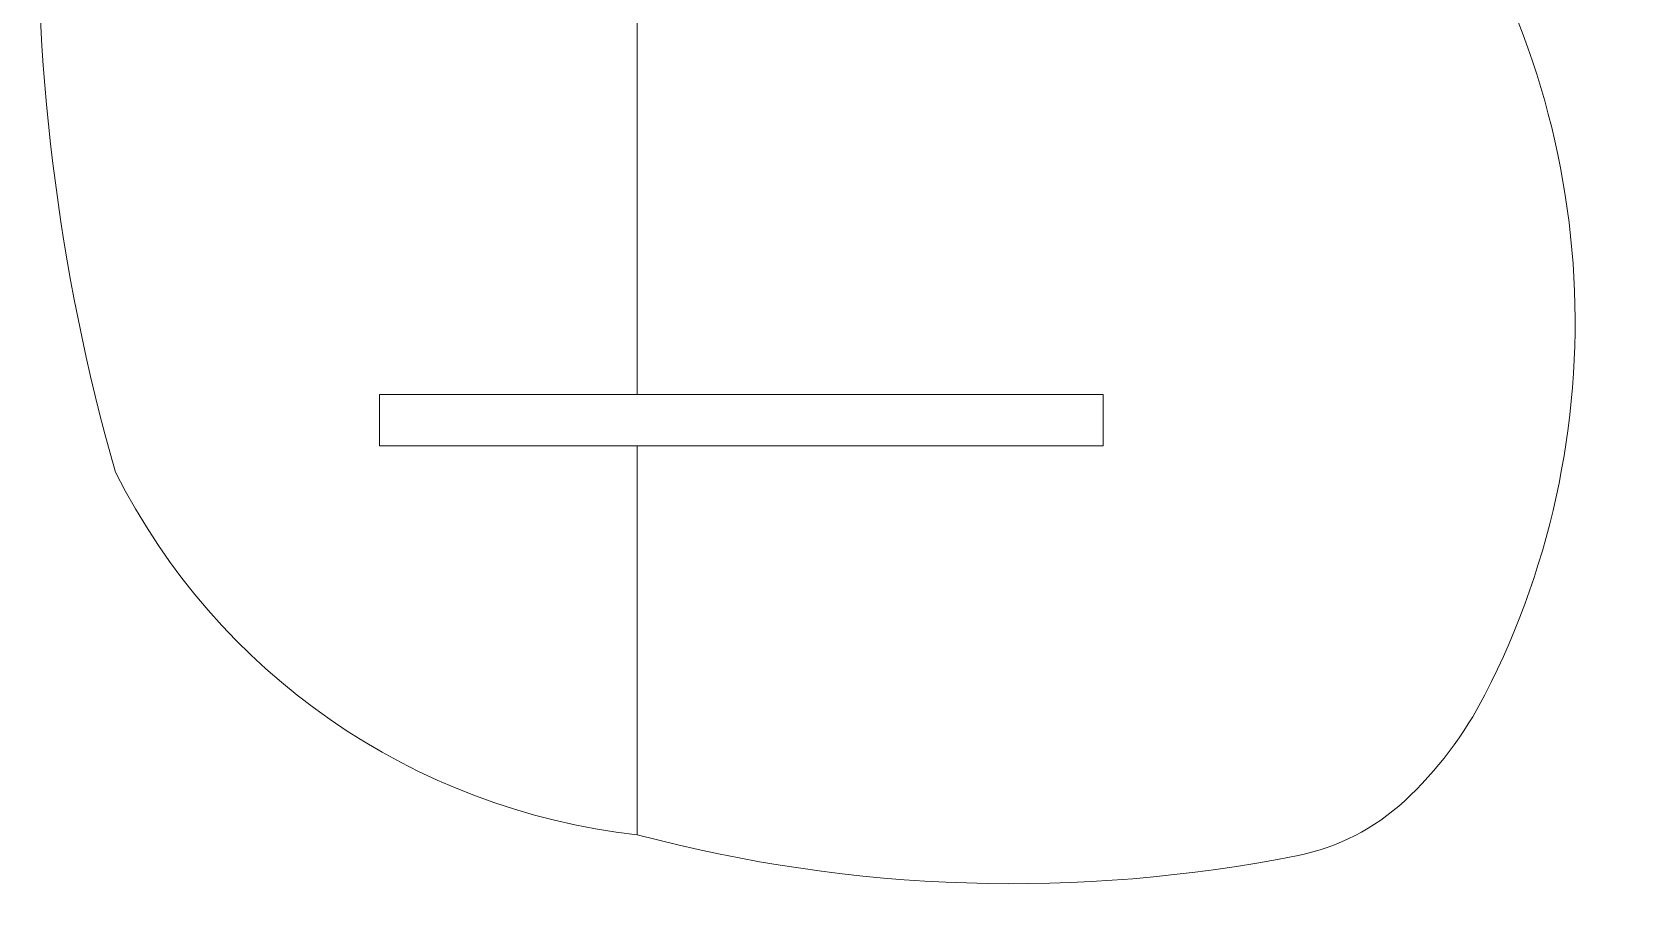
# Model space of a CAD drawing. Header units: millimetres. Extents: x 570 to 650.8, y -8.3 to 42.9.
# Drawn here: x 580 to 587.18, y 2.62 to 6.53 of the extents above; entities that cross this region are included whole.
import ezdxf

# ---------------------------------------------------------------- set-up
doc = ezdxf.new("R2010")
doc.units = ezdxf.units.MM
doc.header["$MEASUREMENT"] = 0
doc.layers.add('Layer 1', color=7, linetype='Continuous')

msp = doc.modelspace()

# ---------------------------------------------------------------- linework, layer by layer
at = {"layer": 'Layer 1', "color": 4, "lineweight": 9}
for points in [[(580.03252, 7.35512), (579.99967, 6.40557), (580.11569, 5.45663), (580.37639, 4.54289)], [(586.55199, 3.53753), (587.17998, 4.76078), (587.07484, 6.23186), (586.27938, 7.35329)], [(582.72964, 7.23764), (582.72964, 7.23764), (582.72964, 4.89277), (582.72964, 4.89277)], [(582.72964, 7.23764), (582.72964, 7.23764), (582.72964, 4.89277), (582.72964, 4.89277)], [(582.72964, 7.23764), (582.72964, 7.23764), (582.72964, 4.89277), (582.72964, 4.89277)], [(582.72964, 7.23764), (582.72964, 7.23764), (582.72964, 4.89277), (582.72964, 4.89277)], [(582.72964, 7.23764), (582.72964, 7.23764), (582.72964, 4.89277), (582.72964, 4.89277)], [(582.72964, 7.23764), (582.72964, 7.23764), (582.72964, 4.89277), (582.72964, 4.89277)], [(582.72964, 7.23764), (582.72964, 7.23764), (582.72964, 4.89277), (582.72964, 4.89277)], [(582.72964, 7.23764), (582.72964, 7.23764), (582.72964, 4.89277), (582.72964, 4.89277)], [(582.72964, 7.23764), (582.72964, 7.23764), (582.72964, 4.89277), (582.72964, 4.89277)], [(582.72964, 7.23764), (582.72964, 7.23764), (582.72964, 4.89277), (582.72964, 4.89277)], [(582.72964, 7.23764), (582.72964, 7.23764), (582.72964, 4.89277), (582.72964, 4.89277)], [(582.72964, 7.23764), (582.72964, 7.23764), (582.72964, 4.89277), (582.72964, 4.89277)], [(582.72964, 7.23764), (582.72964, 7.23764), (582.72964, 4.89277), (582.72964, 4.89277)], [(582.72964, 7.23764), (582.72964, 7.23764), (582.72964, 4.89277), (582.72964, 4.89277)], [(582.72964, 7.23764), (582.72964, 7.23764), (582.72964, 4.89277), (582.72964, 4.89277)], [(582.72964, 7.23764), (582.72964, 7.23764), (582.72964, 4.89277), (582.72964, 4.89277)], [(582.72964, 7.23764), (582.72964, 7.23764), (582.72964, 4.89277), (582.72964, 4.89277)], [(582.72964, 7.23764), (582.72964, 7.23764), (582.72964, 4.89277), (582.72964, 4.89277)], [(582.72964, 7.23764), (582.72964, 7.23764), (582.72964, 4.89277), (582.72964, 4.89277)], [(582.72964, 7.23764), (582.72964, 7.23764), (582.72964, 4.89277), (582.72964, 4.89277)], [(582.72964, 7.23764), (582.72964, 7.23764), (582.72964, 4.89277), (582.72964, 4.89277)], [(581.56671, 4.89277), (581.56671, 4.89277), (581.56671, 4.66129), (581.56671, 4.66129)], [(581.56671, 4.89277), (581.56671, 4.89277), (581.56671, 4.66129), (581.56671, 4.66129)], [(581.56671, 4.89277), (581.56671, 4.89277), (581.56671, 4.66129), (581.56671, 4.66129)], [(581.56671, 4.89277), (581.56671, 4.89277), (581.56671, 4.66129), (581.56671, 4.66129)], [(581.56671, 4.89277), (581.56671, 4.89277), (581.56671, 4.66129), (581.56671, 4.66129)], [(581.56671, 4.89277), (581.56671, 4.89277), (581.56671, 4.66129), (581.56671, 4.66129)], [(581.56671, 4.89277), (581.56671, 4.89277), (581.56671, 4.66129), (581.56671, 4.66129)], [(581.56671, 4.89277), (581.56671, 4.89277), (581.56671, 4.66129), (581.56671, 4.66129)], [(581.56671, 4.89277), (581.56671, 4.89277), (581.56671, 4.66129), (581.56671, 4.66129)], [(581.56671, 4.89277), (581.56671, 4.89277), (581.56671, 4.66129), (581.56671, 4.66129)], [(581.56671, 4.89277), (581.56671, 4.89277), (581.56671, 4.66129), (581.56671, 4.66129)], [(581.56671, 4.89277), (581.56671, 4.89277), (581.56671, 4.66129), (581.56671, 4.66129)], [(581.56671, 4.89277), (581.56671, 4.89277), (581.56671, 4.66129), (581.56671, 4.66129)], [(581.56671, 4.89277), (581.56671, 4.89277), (581.56671, 4.66129), (581.56671, 4.66129)], [(581.56671, 4.89277), (581.56671, 4.89277), (581.56671, 4.66129), (581.56671, 4.66129)], [(581.56671, 4.89277), (581.56671, 4.89277), (581.56671, 4.66129), (581.56671, 4.66129)], [(581.56671, 4.89277), (581.56671, 4.89277), (581.56671, 4.66129), (581.56671, 4.66129)], [(581.56671, 4.89277), (581.56671, 4.89277), (581.56671, 4.66129), (581.56671, 4.66129)], [(581.56671, 4.89277), (581.56671, 4.89277), (581.56671, 4.66129), (581.56671, 4.66129)], [(581.56671, 4.89277), (581.56671, 4.89277), (581.56671, 4.66129), (581.56671, 4.66129)], [(581.56671, 4.89277), (581.56671, 4.89277), (581.56671, 4.66129), (581.56671, 4.66129)], [(581.56671, 4.89277), (581.56671, 4.89277), (582.72964, 4.89277), (582.72964, 4.89277)], [(581.56671, 4.89277), (581.56671, 4.89277), (582.72964, 4.89277), (582.72964, 4.89277)], [(581.56671, 4.89277), (581.56671, 4.89277), (582.72964, 4.89277), (582.72964, 4.89277)], [(581.56671, 4.89277), (581.56671, 4.89277), (582.72964, 4.89277), (582.72964, 4.89277)], [(581.56671, 4.89277), (581.56671, 4.89277), (582.72964, 4.89277), (582.72964, 4.89277)], [(581.56671, 4.89277), (581.56671, 4.89277), (582.72964, 4.89277), (582.72964, 4.89277)], [(581.56671, 4.89277), (581.56671, 4.89277), (582.72964, 4.89277), (582.72964, 4.89277)], [(581.56671, 4.89277), (581.56671, 4.89277), (582.72964, 4.89277), (582.72964, 4.89277)], [(581.56671, 4.89277), (581.56671, 4.89277), (582.72964, 4.89277), (582.72964, 4.89277)], [(581.56671, 4.89277), (581.56671, 4.89277), (582.72964, 4.89277), (582.72964, 4.89277)], [(581.56671, 4.89277), (581.56671, 4.89277), (582.72964, 4.89277), (582.72964, 4.89277)], [(581.56671, 4.89277), (581.56671, 4.89277), (582.72964, 4.89277), (582.72964, 4.89277)], [(581.56671, 4.89277), (581.56671, 4.89277), (582.72964, 4.89277), (582.72964, 4.89277)], [(581.56671, 4.89277), (581.56671, 4.89277), (582.72964, 4.89277), (582.72964, 4.89277)], [(581.56671, 4.89277), (581.56671, 4.89277), (582.72964, 4.89277), (582.72964, 4.89277)], [(581.56671, 4.89277), (581.56671, 4.89277), (582.72964, 4.89277), (582.72964, 4.89277)], [(581.56671, 4.89277), (581.56671, 4.89277), (582.72964, 4.89277), (582.72964, 4.89277)], [(581.56671, 4.89277), (581.56671, 4.89277), (582.72964, 4.89277), (582.72964, 4.89277)], [(581.56671, 4.89277), (581.56671, 4.89277), (582.72964, 4.89277), (582.72964, 4.89277)], [(581.56671, 4.89277), (581.56671, 4.89277), (582.72964, 4.89277), (582.72964, 4.89277)], [(581.56671, 4.89277), (581.56671, 4.89277), (582.72964, 4.89277), (582.72964, 4.89277)], [(584.83088, 4.89277), (584.83088, 4.89277), (582.72964, 4.89277), (582.72964, 4.89277)], [(584.83088, 4.89277), (584.83088, 4.89277), (582.72964, 4.89277), (582.72964, 4.89277)], [(584.83088, 4.89277), (584.83088, 4.89277), (582.72964, 4.89277), (582.72964, 4.89277)], [(584.83088, 4.89277), (584.83088, 4.89277), (582.72964, 4.89277), (582.72964, 4.89277)], [(584.83088, 4.89277), (584.83088, 4.89277), (582.72964, 4.89277), (582.72964, 4.89277)], [(584.83088, 4.89277), (584.83088, 4.89277), (582.72964, 4.89277), (582.72964, 4.89277)], [(584.83088, 4.89277), (584.83088, 4.89277), (582.72964, 4.89277), (582.72964, 4.89277)], [(584.83088, 4.89277), (584.83088, 4.89277), (582.72964, 4.89277), (582.72964, 4.89277)], [(584.83088, 4.89277), (584.83088, 4.89277), (582.72964, 4.89277), (582.72964, 4.89277)], [(584.83088, 4.89277), (584.83088, 4.89277), (582.72964, 4.89277), (582.72964, 4.89277)], [(584.83088, 4.89277), (584.83088, 4.89277), (582.72964, 4.89277), (582.72964, 4.89277)], [(584.83088, 4.89277), (584.83088, 4.89277), (582.72964, 4.89277), (582.72964, 4.89277)], [(584.83088, 4.89277), (584.83088, 4.89277), (582.72964, 4.89277), (582.72964, 4.89277)], [(584.83088, 4.89277), (584.83088, 4.89277), (582.72964, 4.89277), (582.72964, 4.89277)], [(584.83088, 4.89277), (584.83088, 4.89277), (582.72964, 4.89277), (582.72964, 4.89277)], [(584.83088, 4.89277), (584.83088, 4.89277), (582.72964, 4.89277), (582.72964, 4.89277)], [(584.83088, 4.89277), (584.83088, 4.89277), (582.72964, 4.89277), (582.72964, 4.89277)], [(584.83088, 4.89277), (584.83088, 4.89277), (582.72964, 4.89277), (582.72964, 4.89277)], [(584.83088, 4.89277), (584.83088, 4.89277), (582.72964, 4.89277), (582.72964, 4.89277)], [(584.83088, 4.89277), (584.83088, 4.89277), (582.72964, 4.89277), (582.72964, 4.89277)], [(584.83088, 4.89277), (584.83088, 4.89277), (582.72964, 4.89277), (582.72964, 4.89277)], [(584.83088, 4.89277), (584.83088, 4.89277), (584.83088, 4.66129), (584.83088, 4.66129)], [(584.83088, 4.89277), (584.83088, 4.89277), (584.83088, 4.66129), (584.83088, 4.66129)], [(584.83088, 4.89277), (584.83088, 4.89277), (584.83088, 4.66129), (584.83088, 4.66129)], [(584.83088, 4.89277), (584.83088, 4.89277), (584.83088, 4.66129), (584.83088, 4.66129)], [(584.83088, 4.89277), (584.83088, 4.89277), (584.83088, 4.66129), (584.83088, 4.66129)], [(584.83088, 4.89277), (584.83088, 4.89277), (584.83088, 4.66129), (584.83088, 4.66129)], [(584.83088, 4.89277), (584.83088, 4.89277), (584.83088, 4.66129), (584.83088, 4.66129)], [(584.83088, 4.89277), (584.83088, 4.89277), (584.83088, 4.66129), (584.83088, 4.66129)], [(584.83088, 4.89277), (584.83088, 4.89277), (584.83088, 4.66129), (584.83088, 4.66129)], [(584.83088, 4.89277), (584.83088, 4.89277), (584.83088, 4.66129), (584.83088, 4.66129)], [(584.83088, 4.89277), (584.83088, 4.89277), (584.83088, 4.66129), (584.83088, 4.66129)], [(584.83088, 4.89277), (584.83088, 4.89277), (584.83088, 4.66129), (584.83088, 4.66129)], [(584.83088, 4.89277), (584.83088, 4.89277), (584.83088, 4.66129), (584.83088, 4.66129)], [(584.83088, 4.89277), (584.83088, 4.89277), (584.83088, 4.66129), (584.83088, 4.66129)], [(584.83088, 4.89277), (584.83088, 4.89277), (584.83088, 4.66129), (584.83088, 4.66129)], [(584.83088, 4.89277), (584.83088, 4.89277), (584.83088, 4.66129), (584.83088, 4.66129)], [(584.83088, 4.89277), (584.83088, 4.89277), (584.83088, 4.66129), (584.83088, 4.66129)], [(584.83088, 4.89277), (584.83088, 4.89277), (584.83088, 4.66129), (584.83088, 4.66129)], [(584.83088, 4.89277), (584.83088, 4.89277), (584.83088, 4.66129), (584.83088, 4.66129)], [(584.83088, 4.89277), (584.83088, 4.89277), (584.83088, 4.66129), (584.83088, 4.66129)], [(584.83088, 4.89277), (584.83088, 4.89277), (584.83088, 4.66129), (584.83088, 4.66129)], [(581.56671, 4.66129), (581.56671, 4.66129), (582.72964, 4.66129), (582.72964, 4.66129)], [(581.56671, 4.66129), (581.56671, 4.66129), (582.72964, 4.66129), (582.72964, 4.66129)], [(581.56671, 4.66129), (581.56671, 4.66129), (582.72964, 4.66129), (582.72964, 4.66129)], [(581.56671, 4.66129), (581.56671, 4.66129), (582.72964, 4.66129), (582.72964, 4.66129)], [(581.56671, 4.66129), (581.56671, 4.66129), (582.72964, 4.66129), (582.72964, 4.66129)], [(581.56671, 4.66129), (581.56671, 4.66129), (582.72964, 4.66129), (582.72964, 4.66129)], [(581.56671, 4.66129), (581.56671, 4.66129), (582.72964, 4.66129), (582.72964, 4.66129)], [(581.56671, 4.66129), (581.56671, 4.66129), (582.72964, 4.66129), (582.72964, 4.66129)], [(581.56671, 4.66129), (581.56671, 4.66129), (582.72964, 4.66129), (582.72964, 4.66129)], [(581.56671, 4.66129), (581.56671, 4.66129), (582.72964, 4.66129), (582.72964, 4.66129)], [(581.56671, 4.66129), (581.56671, 4.66129), (582.72964, 4.66129), (582.72964, 4.66129)], [(581.56671, 4.66129), (581.56671, 4.66129), (582.72964, 4.66129), (582.72964, 4.66129)], [(581.56671, 4.66129), (581.56671, 4.66129), (582.72964, 4.66129), (582.72964, 4.66129)], [(581.56671, 4.66129), (581.56671, 4.66129), (582.72964, 4.66129), (582.72964, 4.66129)], [(581.56671, 4.66129), (581.56671, 4.66129), (582.72964, 4.66129), (582.72964, 4.66129)], [(581.56671, 4.66129), (581.56671, 4.66129), (582.72964, 4.66129), (582.72964, 4.66129)], [(581.56671, 4.66129), (581.56671, 4.66129), (582.72964, 4.66129), (582.72964, 4.66129)], [(581.56671, 4.66129), (581.56671, 4.66129), (582.72964, 4.66129), (582.72964, 4.66129)], [(581.56671, 4.66129), (581.56671, 4.66129), (582.72964, 4.66129), (582.72964, 4.66129)], [(581.56671, 4.66129), (581.56671, 4.66129), (582.72964, 4.66129), (582.72964, 4.66129)], [(581.56671, 4.66129), (581.56671, 4.66129), (582.72964, 4.66129), (582.72964, 4.66129)], [(584.83088, 4.66129), (584.83088, 4.66129), (582.72964, 4.66129), (582.72964, 4.66129)], [(584.83088, 4.66129), (584.83088, 4.66129), (582.72964, 4.66129), (582.72964, 4.66129)], [(584.83088, 4.66129), (584.83088, 4.66129), (582.72964, 4.66129), (582.72964, 4.66129)], [(584.83088, 4.66129), (584.83088, 4.66129), (582.72964, 4.66129), (582.72964, 4.66129)], [(584.83088, 4.66129), (584.83088, 4.66129), (582.72964, 4.66129), (582.72964, 4.66129)], [(584.83088, 4.66129), (584.83088, 4.66129), (582.72964, 4.66129), (582.72964, 4.66129)], [(584.83088, 4.66129), (584.83088, 4.66129), (582.72964, 4.66129), (582.72964, 4.66129)], [(584.83088, 4.66129), (584.83088, 4.66129), (582.72964, 4.66129), (582.72964, 4.66129)], [(584.83088, 4.66129), (584.83088, 4.66129), (582.72964, 4.66129), (582.72964, 4.66129)], [(584.83088, 4.66129), (584.83088, 4.66129), (582.72964, 4.66129), (582.72964, 4.66129)], [(584.83088, 4.66129), (584.83088, 4.66129), (582.72964, 4.66129), (582.72964, 4.66129)], [(584.83088, 4.66129), (584.83088, 4.66129), (582.72964, 4.66129), (582.72964, 4.66129)], [(584.83088, 4.66129), (584.83088, 4.66129), (582.72964, 4.66129), (582.72964, 4.66129)], [(584.83088, 4.66129), (584.83088, 4.66129), (582.72964, 4.66129), (582.72964, 4.66129)], [(584.83088, 4.66129), (584.83088, 4.66129), (582.72964, 4.66129), (582.72964, 4.66129)], [(584.83088, 4.66129), (584.83088, 4.66129), (582.72964, 4.66129), (582.72964, 4.66129)], [(584.83088, 4.66129), (584.83088, 4.66129), (582.72964, 4.66129), (582.72964, 4.66129)], [(584.83088, 4.66129), (584.83088, 4.66129), (582.72964, 4.66129), (582.72964, 4.66129)], [(584.83088, 4.66129), (584.83088, 4.66129), (582.72964, 4.66129), (582.72964, 4.66129)], [(584.83088, 4.66129), (584.83088, 4.66129), (582.72964, 4.66129), (582.72964, 4.66129)], [(584.83088, 4.66129), (584.83088, 4.66129), (582.72964, 4.66129), (582.72964, 4.66129)], [(582.72964, 4.66129), (582.72964, 4.66129), (582.72964, 2.90641), (582.72964, 2.90641)], [(582.72964, 4.66129), (582.72964, 4.66129), (582.72964, 2.90641), (582.72964, 2.90641)], [(582.72964, 4.66129), (582.72964, 4.66129), (582.72964, 2.90641), (582.72964, 2.90641)], [(582.72964, 4.66129), (582.72964, 4.66129), (582.72964, 2.90641), (582.72964, 2.90641)], [(582.72964, 4.66129), (582.72964, 4.66129), (582.72964, 2.90641), (582.72964, 2.90641)], [(582.72964, 4.66129), (582.72964, 4.66129), (582.72964, 2.90641), (582.72964, 2.90641)], [(582.72964, 4.66129), (582.72964, 4.66129), (582.72964, 2.90641), (582.72964, 2.90641)], [(582.72964, 4.66129), (582.72964, 4.66129), (582.72964, 2.90641), (582.72964, 2.90641)], [(582.72964, 4.66129), (582.72964, 4.66129), (582.72964, 2.90641), (582.72964, 2.90641)], [(582.72964, 4.66129), (582.72964, 4.66129), (582.72964, 2.90641), (582.72964, 2.90641)], [(582.72964, 4.66129), (582.72964, 4.66129), (582.72964, 2.90641), (582.72964, 2.90641)], [(582.72964, 4.66129), (582.72964, 4.66129), (582.72964, 2.90641), (582.72964, 2.90641)], [(582.72964, 4.66129), (582.72964, 4.66129), (582.72964, 2.90641), (582.72964, 2.90641)], [(582.72964, 4.66129), (582.72964, 4.66129), (582.72964, 2.90641), (582.72964, 2.90641)], [(582.72964, 4.66129), (582.72964, 4.66129), (582.72964, 2.90641), (582.72964, 2.90641)], [(582.72964, 4.66129), (582.72964, 4.66129), (582.72964, 2.90641), (582.72964, 2.90641)], [(582.72964, 4.66129), (582.72964, 4.66129), (582.72964, 2.90641), (582.72964, 2.90641)], [(582.72964, 4.66129), (582.72964, 4.66129), (582.72964, 2.90641), (582.72964, 2.90641)], [(582.72964, 4.66129), (582.72964, 4.66129), (582.72964, 2.90641), (582.72964, 2.90641)], [(582.72964, 4.66129), (582.72964, 4.66129), (582.72964, 2.90641), (582.72964, 2.90641)], [(582.72964, 4.66129), (582.72964, 4.66129), (582.72964, 2.90641), (582.72964, 2.90641)], [(580.37639, 4.54289), (580.83333, 3.63432), (581.71884, 3.01854), (582.72964, 2.90641)], [(586.18889, 3.05823), (586.33689, 3.19559), (586.45978, 3.35787), (586.55198, 3.53752)], [(585.70983, 2.81309), (585.88908, 2.84894), (586.05488, 2.93378), (586.18889, 3.05823)], [(582.72964, 2.90641), (583.70283, 2.64756), (584.72239, 2.61562), (585.70982, 2.81309)]]:
    msp.add_open_spline(points, degree=3, dxfattribs=at)

doc.saveas('drawing.dxf')
